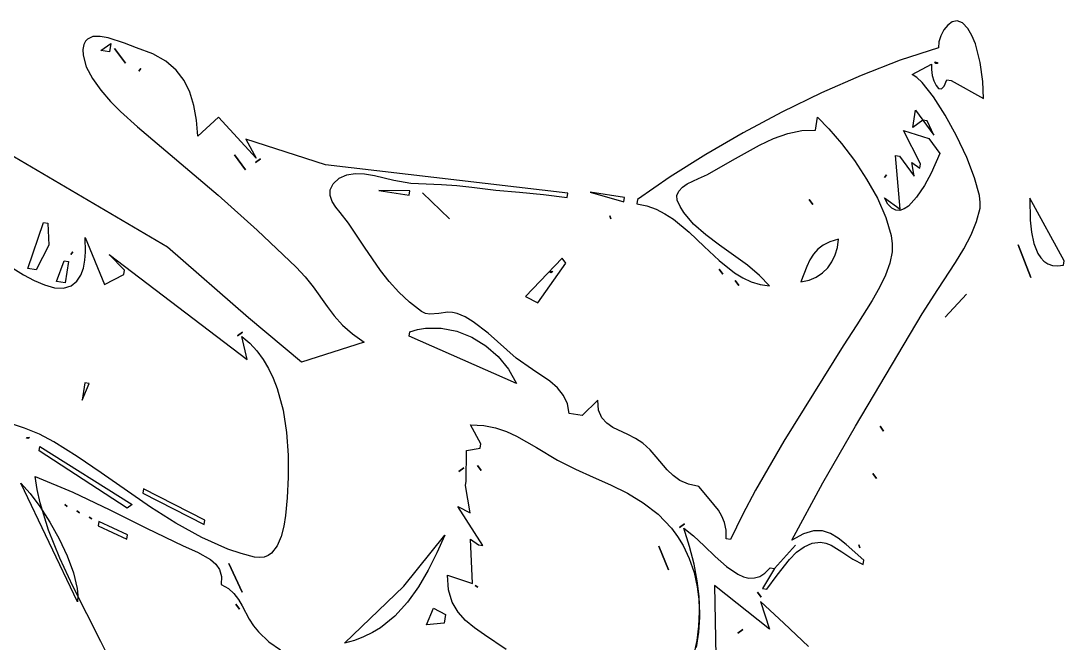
# Model space of a CAD drawing. Extents: x -886 to 651, y -59 to 942.
# Drawn here: x -690 to -513.7, y 306.5 to 411.7 of the extents above; entities that cross this region are included whole.
import ezdxf

# ---------------------------------------------------------------- set-up
doc = ezdxf.new("R2010")
doc.units = 0

msp = doc.modelspace()

# ---------------------------------------------------------------- linework, layer by layer
at = {"layer": 'IMAGES'}
for p, q in [((-533.365475, 411.005489), (-534.019125, 410.181006)), ((-532.595391, 411.553337), (-533.365475, 411.005489)), ((-531.744196, 411.711987), (-532.595391, 411.553337)), ((-530.847212, 411.368876), (-531.744196, 411.711987)), ((-529.93976, 410.41144), (-530.847212, 411.368876)), ((-534.521019, 409.192453), (-534.835835, 408.152393)), ((-534.019125, 410.181006), (-534.521019, 409.192453)), ((-529.25544, 409.216236), (-529.93976, 410.41144)), ((-528.689232, 407.825129), (-529.25544, 409.216236)), ((-679.37955, 407.73244), (-679.544021, 406.844363)), ((-679.141235, 408.250352), (-679.37955, 407.73244)), ((-678.797665, 408.634457), (-679.141235, 408.250352)), ((-677.848577, 409.05277), (-678.797665, 408.634457)), ((-676.639912, 409.090422), (-677.848577, 409.05277)), ((-675.279295, 408.850456), (-676.639912, 409.090422)), ((-676.5098, 406.67145), (-674.83057, 407.90195)), ((-672.532713, 407.949842), (-675.279295, 408.850456)), ((-674.83057, 407.90195), (-675.05515, 406.44711)), ((-670.46984, 407.17527), (-672.532713, 407.949842)), ((-534.835835, 408.152393), (-534.92825, 407.17339)), ((-527.878912, 404.682945), (-528.689232, 407.825129)), ((-679.544021, 406.844363), (-679.519374, 405.913755)), ((-679.519374, 405.913755), (-678.981172, 403.963331)), ((-675.05515, 406.44711), (-676.50997, 406.6717)), ((-674.21531, 407.06227), (-672.3696, 404.54341)), ((-672.3696, 404.54341), (-674.21531, 407.06227)), ((-667.749892, 406.144534), (-670.46984, 407.17527)), ((-665.54235, 404.875641), (-667.749892, 406.144534)), ((-534.92825, 407.17339), (-541.379598, 405.040007)), ((-678.981172, 403.963331), (-677.921841, 401.957929)), ((-663.794676, 403.3679), (-665.54235, 404.875641)), ((-541.379598, 405.040007), (-548.010463, 402.467807)), ((-539.3508, 402.64187), (-536.10451, 404.3754)), ((-536.10451, 404.3754), (-536.119032, 403.472539)), ((-535.34253, 404.51023), (-535.54753, 404.79057)), ((-535.54753, 404.79057), (-535.092541, 404.64182)), ((-535.084152, 404.526409), (-535.34253, 404.51023)), ((-535.092541, 404.64182), (-535.084152, 404.526409)), ((-527.444324, 401.440358), (-527.878912, 404.682945)), ((-670.09424, 403.20036), (-669.77655, 403.64734)), ((-669.77655, 403.64734), (-670.09424, 403.20036)), ((-662.454334, 401.620619), (-663.794676, 403.3679)), ((-548.010463, 402.467807), (-554.717977, 399.522639)), ((-538.560105, 402.103611), (-539.3508, 402.64187)), ((-537.68859, 401.271881), (-538.560105, 402.103611)), ((-536.119032, 403.472539), (-535.974057, 402.490972)), ((-535.974057, 402.490972), (-535.70131, 401.552048)), ((-677.921841, 401.957929), (-676.498275, 399.974312)), ((-661.468786, 399.633106), (-662.454334, 401.620619)), ((-535.780857, 398.879495), (-537.68859, 401.271881)), ((-535.70131, 401.552048), (-535.332515, 400.777118)), ((-535.332515, 400.777118), (-534.899398, 400.287531)), ((-534.433685, 400.20464), (-533.967101, 400.649792)), ((-533.967101, 400.649792), (-533.53137, 401.74434)), ((-533.53137, 401.74434), (-532.80387, 401.63264)), ((-532.80387, 401.63264), (-527.32099, 398.55284)), ((-527.32099, 398.55284), (-527.444324, 401.440358)), ((-665.24367, 373.45794), (-708.27257, 398.67534)), ((-676.498275, 399.974312), (-674.86737, 398.089243)), ((-660.785495, 397.404672), (-661.468786, 399.633106)), ((-554.717977, 399.522639), (-561.399275, 396.270353)), ((-533.783118, 395.767686), (-535.780857, 398.879495)), ((-534.899398, 400.287531), (-534.433685, 400.20464)), ((-674.86737, 398.089243), (-673.18602, 396.379483)), ((-660.351926, 394.934623), (-660.785495, 397.404672)), ((-673.18602, 396.379483), (-670.29957, 393.79294)), ((-656.64488, 395.41066), (-660.11554, 392.22227)), ((-650.2681, 388.46932), (-656.64488, 395.41066)), ((-561.399275, 396.270353), (-567.951488, 392.776795)), ((-555.69393, 393.24714), (-555.35764, 395.42946)), ((-555.35764, 395.42946), (-553.435166, 393.45749)), ((-539.24597, 393.69329), (-538.79681, 396.60294)), ((-538.79681, 396.60294), (-535.7206, 392.40485)), ((-531.850889, 392.239428), (-533.783118, 395.767686)), ((-670.29957, 393.79294), (-656.69501, 382.222913)), ((-660.11554, 392.22227), (-660.351926, 394.934623)), ((-553.435166, 393.45749), (-551.312976, 390.962447)), ((-537.56673, 394.92377), (-539.24597, 393.69329)), ((-536.83923, 394.81206), (-537.56673, 394.92377)), ((-535.72095, 392.40538), (-536.83923, 394.81206)), ((-638.52433, 387.35442), (-652.00163, 391.71562)), ((-652.00163, 391.71562), (-650.2681, 388.46932)), ((-567.951488, 392.776795), (-574.27175, 389.107817)), ((-565.15157, 390.704601), (-562.78856, 391.801949)), ((-562.78856, 391.801949), (-560.40922, 392.654412)), ((-560.40922, 392.654412), (-558.036645, 393.167604)), ((-558.036645, 393.167604), (-555.69393, 393.24714)), ((-537.96092, 387.53805), (-540.81274, 393.19101)), ((-540.81274, 393.19101), (-536.56035, 391.79044)), ((-536.56035, 391.79044), (-534.71464, 389.27157)), ((-530.139686, 388.597693), (-531.850889, 392.239428)), ((-569.736225, 388.15279), (-565.15157, 390.704601)), ((-551.312976, 390.962447), (-549.140746, 388.080536)), ((-652.0617, 386.51671), (-653.9074, 389.03558)), ((-653.9074, 389.03558), (-652.0617, 386.51671)), ((-650.3827, 387.74717), (-649.54306, 388.36242)), ((-649.54306, 388.36242), (-650.3827, 387.74717)), ((-574.27175, 389.107817), (-580.257193, 385.329265)), ((-573.97843, 385.75406), (-569.736225, 388.15279)), ((-549.140746, 388.080536), (-547.068155, 384.947968)), ((-541.37692, 379.87233), (-542.21294, 388.93806)), ((-542.21294, 388.93806), (-541.48543, 388.82635)), ((-541.48543, 388.82635), (-539.02447, 385.46788)), ((-534.71464, 389.27157), (-536.169827, 385.940546)), ((-528.805026, 385.145457), (-530.139686, 388.597693)), ((-597.55653, 382.57391), (-638.52433, 387.35442)), ((-539.02447, 385.46788), (-539.41529, 387.76235)), ((-539.41529, 387.76235), (-538.07262, 386.81055)), ((-538.07262, 386.81055), (-537.96092, 387.53805)), ((-637.264354, 384.132765), (-636.21233, 385.10773)), ((-636.21233, 385.10773), (-634.954545, 385.694485)), ((-634.954545, 385.694485), (-633.50771, 385.908611)), ((-633.50771, 385.908611), (-631.929872, 385.837361)), ((-631.929872, 385.837361), (-630.279075, 385.567989)), ((-630.279075, 385.567989), (-626.990792, 384.783897)), ((-626.990792, 384.783897), (-624.10723, 384.25437)), ((-580.257193, 385.329265), (-585.80495, 381.50699)), ((-577.376999, 384.138593), (-575.499284, 385.076108)), ((-575.499284, 385.076108), (-573.97843, 385.75406)), ((-547.068155, 384.947968), (-545.244881, 381.700948)), ((-544.02431, 385.24577), (-543.70706, 385.69282)), ((-543.70706, 385.69282), (-544.02431, 385.24577)), ((-536.169827, 385.940546), (-537.30536, 383.844312)), ((-528.002425, 382.185691), (-528.805026, 385.145457)), ((-637.7417, 382.160644), (-637.737049, 383.147565)), ((-637.737049, 383.147565), (-637.264354, 384.132765)), ((-624.30643, 382.98065), (-629.51064, 383.03855)), ((-629.51064, 383.03855), (-624.41863, 382.25322)), ((-624.41813, 382.25314), (-624.30643, 382.98065)), ((-624.10723, 384.25437), (-618.937222, 384.02551)), ((-618.937222, 384.02551), (-616.360457, 383.874474)), ((-616.360457, 383.874474), (-613.78403, 383.58644)), ((-613.78403, 383.58644), (-609.754497, 383.09047)), ((-609.754497, 383.09047), (-605.720029, 382.719775)), ((-605.720029, 382.719775), (-601.688611, 382.347407)), ((-587.99079, 381.84836), (-593.81024, 382.74587)), ((-593.81024, 382.74587), (-588.10298, 381.12091)), ((-579.154701, 382.176796), (-578.830781, 382.910043)), ((-578.830781, 382.910043), (-578.205681, 383.562664)), ((-578.205681, 383.562664), (-577.376999, 384.138593)), ((-537.30536, 383.844312), (-538.61286, 381.88495)), ((-656.69501, 382.222913), (-650.114882, 376.308958)), ((-637.389595, 381.180518), (-637.7417, 382.160644)), ((-636.792021, 380.215699), (-637.389595, 381.180518)), ((-617.59106, 378.22217), (-622.12212, 382.64466)), ((-622.12212, 382.64466), (-617.59106, 378.22217)), ((-601.688611, 382.347407), (-597.66823, 381.84642)), ((-597.66823, 381.84642), (-597.55653, 382.57391)), ((-588.10249, 381.12087), (-587.99079, 381.84836)), ((-585.80495, 381.50699), (-585.91664, 380.77949)), ((-579.07984, 381.35899), (-579.154701, 382.176796)), ((-578.608874, 380.302846), (-579.07984, 381.35899)), ((-556.14997, 380.66127), (-556.76519, 381.5009)), ((-556.76519, 381.5009), (-556.14997, 380.66127)), ((-545.244881, 381.700948), (-543.820602, 378.475685)), ((-543.460624, 380.696383), (-544.06265, 381.77651)), ((-544.06227, 381.77595), (-541.37692, 379.87233)), ((-538.61286, 381.88495), (-540.017333, 380.380474)), ((-527.849246, 380.985164), (-528.002425, 382.185691)), ((-527.8874, 380.02137), (-527.849246, 380.985164)), ((-513.6802, 371.13227), (-519.49603, 381.71077)), ((-519.49603, 381.71077), (-519.4166, 378.029738)), ((-636.060264, 379.274703), (-636.792021, 380.215699)), ((-634.63935, 377.49824), (-636.060264, 379.274703)), ((-585.91664, 380.77949), (-584.236057, 380.431952)), ((-584.236057, 380.431952), (-582.655174, 379.858832)), ((-582.655174, 379.858832), (-581.160583, 379.093603)), ((-577.976828, 379.285969), (-578.608874, 380.302846)), ((-576.309975, 377.353735), (-577.976828, 379.285969)), ((-542.817222, 380.00824), (-543.460624, 380.696383)), ((-542.141818, 379.672329), (-542.817222, 380.00824)), ((-541.443785, 379.648899), (-542.141818, 379.672329)), ((-540.732499, 379.898198), (-541.443785, 379.648899)), ((-540.017333, 380.380474), (-540.732499, 379.898198)), ((-528.467354, 377.800245), (-527.8874, 380.02137)), ((-688.88859, 369.85281), (-686.19964, 377.63017)), ((-686.19964, 377.63017), (-685.47214, 377.51846)), ((-685.47214, 377.51846), (-685.30565, 373.76912)), ((-631.954295, 373.459978), (-634.63935, 377.49824)), ((-590.2856, 378.2305), (-590.45387, 378.75245)), ((-590.45387, 378.75245), (-590.2856, 378.2305)), ((-581.160583, 379.093603), (-579.738874, 378.169734)), ((-579.738874, 378.169734), (-577.060464, 375.979969)), ((-543.820602, 378.475685), (-542.944996, 375.408386)), ((-529.415151, 375.500939), (-528.467354, 377.800245)), ((-519.4166, 378.029738), (-519.204173, 375.9916)), ((-650.114882, 376.308958), (-643.52497, 370.05914)), ((-577.060464, 375.979969), (-574.51267, 373.55731)), ((-574.240245, 375.529723), (-576.309975, 377.353735)), ((-519.204173, 375.9916), (-518.789187, 374.041055)), ((-679.128913, 372.564047), (-679.14742, 375.05073)), ((-679.14742, 375.05073), (-675.90473, 367.10329)), ((-571.9286, 373.781368), (-574.240245, 375.529723)), ((-553.263218, 374.344959), (-554.411925, 373.773668)), ((-551.83971, 374.784), (-553.263218, 374.344959)), ((-552.018016, 373.400509), (-551.83971, 374.784)), ((-542.944996, 375.408386), (-542.759719, 373.976539)), ((-542.759719, 373.976539), (-542.76774, 372.63526)), ((-530.6392, 373.161095), (-529.415151, 375.500939)), ((-518.789187, 374.041055), (-518.10608, 372.342605)), ((-685.30565, 373.76912), (-687.43366, 369.62892)), ((-681.57516, 372.20214), (-681.25746, 372.64914)), ((-681.25746, 372.64914), (-681.57516, 372.20214)), ((-679.229669, 371.209727), (-679.128913, 372.564047)), ((-672.54674, 369.56431), (-675.11987, 372.19538)), ((-675.11987, 372.19538), (-651.79147, 354.44758)), ((-651.57717, 361.48694), (-665.24367, 373.45794)), ((-629.240794, 369.510681), (-631.954295, 373.459978)), ((-574.51267, 373.55731), (-571.988216, 371.169529)), ((-567.22342, 370.381361), (-571.9286, 373.781368)), ((-556.072969, 372.234261), (-556.679322, 371.266107)), ((-555.332839, 373.070109), (-556.072969, 372.234261)), ((-554.411925, 373.773668), (-555.332839, 373.070109)), ((-552.925967, 370.965125), (-552.38186, 372.122146)), ((-552.38186, 372.122146), (-552.018016, 373.400509)), ((-542.76774, 372.63526), (-543.137466, 370.747127)), ((-532.047911, 370.818355), (-530.6392, 373.161095)), ((-519.3327, 368.28037), (-521.4571, 373.82114)), ((-521.4571, 373.82114), (-519.3327, 368.28037)), ((-518.10608, 372.342605), (-517.643492, 371.639324)), ((-693.015922, 370.91603), (-689.566597, 368.769551)), ((-684.02103, 367.61192), (-682.73264, 371.13689)), ((-682.73264, 371.13689), (-682.00515, 371.02519)), ((-682.00515, 371.02519), (-682.56613, 367.38804)), ((-679.470556, 369.88798), (-679.229669, 371.209727)), ((-598.51325, 371.5553), (-604.72718, 365.06635)), ((-602.65707, 364.00235), (-597.898, 370.7157)), ((-597.898, 370.7157), (-598.51325, 371.5553)), ((-571.988216, 371.169529), (-569.379826, 369.084401)), ((-565.151811, 368.664579), (-567.22342, 370.381361)), ((-556.679322, 371.266107), (-557.198908, 370.165626)), ((-553.645061, 369.945659), (-552.925967, 370.965125)), ((-543.137466, 370.747127), (-543.877499, 368.712752)), ((-535.052951, 366.274753), (-532.047911, 370.818355)), ((-517.643492, 371.639324), (-517.089287, 371.060755)), ((-517.089287, 371.060755), (-516.435269, 370.627462)), ((-516.435269, 370.627462), (-515.673244, 370.360009)), ((-515.673244, 370.360009), (-514.795016, 370.278957)), ((-514.795016, 370.278957), (-513.79239, 370.40487)), ((-513.7919, 370.40476), (-513.6802, 371.13227)), ((-689.566597, 368.769551), (-687.775317, 367.802263)), ((-687.43366, 369.62892), (-688.88849, 369.85351)), ((-680.573092, 367.66189), (-679.901666, 368.678728)), ((-679.901666, 368.678728), (-679.470556, 369.88798)), ((-675.90473, 367.10329), (-672.65844, 368.83682)), ((-672.65844, 368.83682), (-672.54674, 369.56431)), ((-643.52497, 370.05914), (-641.974765, 368.393877)), ((-627.764383, 367.624345), (-629.240794, 369.510681)), ((-600.620947, 369.205576), (-600.578224, 369.313094)), ((-600.37957, 369.11224), (-600.620947, 369.205576)), ((-600.578224, 369.313094), (-600.09986, 369.31783)), ((-600.09986, 369.31783), (-600.37957, 369.11224)), ((-571.37271, 368.8596), (-571.98795, 369.69924)), ((-571.98795, 369.69924), (-571.37271, 368.8596)), ((-569.379826, 369.084401), (-568.010632, 368.23901)), ((-563.48214, 366.89319), (-565.151811, 368.664579)), ((-557.198908, 370.165626), (-558.16581, 367.56761)), ((-555.587112, 368.384245), (-554.533868, 369.079961)), ((-554.533868, 369.079961), (-553.645061, 369.945659)), ((-543.877499, 368.712752), (-544.896987, 366.591807)), ((-687.775317, 367.802263), (-686.017654, 367.039046)), ((-686.017654, 367.039046), (-684.352128, 366.579979)), ((-682.56613, 367.38804), (-684.02095, 367.61262)), ((-682.83726, 366.52514), (-681.534925, 366.917388)), ((-681.534925, 366.917388), (-680.573092, 367.66189)), ((-641.974765, 368.393877), (-640.649932, 366.720026)), ((-626.15007, 365.826189), (-627.764383, 367.624345)), ((-568.68823, 366.95574), (-569.30347, 367.79536)), ((-569.30347, 367.79536), (-568.68823, 366.95574)), ((-568.010632, 368.23901), (-566.580226, 367.569696)), ((-566.580226, 367.569696), (-565.075198, 367.109933)), ((-565.075198, 367.109933), (-563.48214, 366.89319)), ((-558.16581, 367.56761), (-556.799517, 367.874723)), ((-556.799517, 367.874723), (-555.587112, 368.384245)), ((-684.352128, 366.579979), (-682.83726, 366.52514)), ((-640.649932, 366.720026), (-638.286899, 363.40745)), ((-624.354258, 364.138194), (-626.15007, 365.826189)), ((-604.72718, 365.06635), (-602.65707, 364.00235)), ((-544.896987, 366.591807), (-546.105081, 364.443964)), ((-537.69754, 362.17127), (-535.052951, 366.274753)), ((-533.77163, 361.57061), (-530.18876, 365.48643)), ((-530.18876, 365.48643), (-533.77163, 361.57061)), ((-638.286899, 363.40745), (-637.053956, 361.799171)), ((-622.33335, 362.58234), (-624.354258, 364.138194)), ((-546.105081, 364.443964), (-548.723685, 360.306274)), ((-637.053956, 361.799171), (-635.656901, 360.243194)), ((-621.616668, 362.222963), (-622.33335, 362.58234)), ((-620.886164, 362.081731), (-621.616668, 362.222963)), ((-619.390127, 362.198044), (-620.886164, 362.081731)), ((-617.858117, 362.419962), (-619.390127, 362.198044)), ((-617.082646, 362.410737), (-617.858117, 362.419962)), ((-616.30301, 362.23617), (-617.082646, 362.410737)), ((-614.932017, 361.63048), (-616.30301, 362.23617)), ((-613.603373, 360.836117), (-614.932017, 361.63048)), ((-548.941415, 343.155883), (-537.69754, 362.17127)), ((-642.60977, 353.98817), (-651.57717, 361.48694)), ((-635.656901, 360.243194), (-633.998363, 358.754743)), ((-611.059389, 358.864169), (-613.603373, 360.836117)), ((-548.723685, 360.306274), (-551.00651, 356.77706)), ((-653.41501, 358.42271), (-652.57538, 359.03796)), ((-652.57538, 359.03796), (-653.41501, 358.42271)), ((-651.79147, 354.44758), (-652.68539, 358.3091)), ((-652.68539, 358.3091), (-651.326355, 357.172034)), ((-633.998363, 358.754743), (-631.98097, 357.34904)), ((-606.24431, 350.40296), (-624.37211, 358.41191)), ((-624.37171, 358.41184), (-624.26001, 359.13934)), ((-624.26001, 359.13934), (-622.972396, 359.51032)), ((-622.972396, 359.51032), (-621.659367, 359.72921)), ((-621.659367, 359.72921), (-618.99732, 359.736286)), ((-618.99732, 359.736286), (-616.354383, 359.211691)), ((-616.354383, 359.211691), (-613.811069, 358.206548)), ((-613.811069, 358.206548), (-611.447891, 356.771979)), ((-606.32843, 354.66695), (-611.059389, 358.864169)), ((-651.326355, 357.172034), (-650.123746, 355.88369)), ((-631.98097, 357.34904), (-642.60977, 353.98817)), ((-611.447891, 356.771979), (-609.345363, 354.95911)), ((-551.00651, 356.77706), (-561.0369, 340.626948)), ((-650.123746, 355.88369), (-649.069213, 354.46032)), ((-609.345363, 354.95911), (-607.583998, 352.819062)), ((-603.529679, 352.742185), (-606.32843, 354.66695)), ((-649.069213, 354.46032), (-648.154405, 352.918179)), ((-648.154405, 352.918179), (-647.370971, 351.273519)), ((-607.583998, 352.819062), (-606.24431, 350.40296)), ((-600.610729, 350.747914), (-603.529679, 352.742185)), ((-647.370971, 351.273519), (-646.710561, 349.542593)), ((-679.21311, 350.48588), (-679.66228, 347.57621)), ((-679.66181, 347.57665), (-678.48561, 350.37418)), ((-678.48561, 350.37418), (-679.21311, 350.48588)), ((-646.710561, 349.542593), (-645.725407, 345.886956)), ((-599.335387, 349.627364), (-600.610729, 350.747914)), ((-598.305044, 348.372619), (-599.335387, 349.627364)), ((-597.611384, 346.944737), (-598.305044, 348.372619)), ((-592.53271, 347.54166), (-595.16376, 344.96849)), ((-592.38386, 345.858564), (-592.53271, 347.54166)), ((-645.725407, 345.886956), (-645.13214, 342.081294)), ((-597.34609, 345.30478), (-597.611384, 346.944737)), ((-591.851553, 344.594255), (-592.38386, 345.858564)), ((-689.428766, 342.844709), (-694.673031, 344.546849)), ((-595.16376, 344.96849), (-597.34609, 345.30478)), ((-591.012649, 343.650082), (-591.851553, 344.594255)), ((-686.896192, 341.799749), (-689.428766, 342.844709)), ((-612.2878, 340.16416), (-614.02131, 343.41046)), ((-614.02131, 343.41046), (-611.795648, 343.276859)), ((-611.795648, 343.276859), (-609.794737, 342.882355)), ((-609.794737, 342.882355), (-607.961399, 342.269362)), ((-607.961399, 342.269362), (-606.238458, 341.480291)), ((-589.944006, 342.927393), (-591.012649, 343.650082)), ((-587.424941, 341.751859), (-589.944006, 342.927393)), ((-554.443306, 333.564728), (-548.941415, 343.155883)), ((-544.18801, 342.32161), (-544.80325, 343.16123)), ((-544.80325, 343.16123), (-544.18801, 342.32161)), ((-689.101117, 341.144538), (-689.058394, 341.252059)), ((-688.85974, 341.0512), (-689.101117, 341.144538)), ((-689.058394, 341.252059), (-688.58003, 341.2568)), ((-688.58003, 341.2568), (-688.85974, 341.0512)), ((-684.4717, 340.5321), (-686.896192, 341.799749)), ((-680.535629, 338.037975), (-684.4717, 340.5321)), ((-645.13214, 342.081294), (-644.863951, 338.25563)), ((-606.238458, 341.480291), (-602.895054, 339.543569)), ((-586.128237, 341.101711), (-587.424941, 341.751859)), ((-584.90923, 340.27844), (-586.128237, 341.101711)), ((-561.0369, 340.626948), (-565.839303, 332.365108)), ((-686.93901, 339.01731), (-686.82731, 339.74481)), ((-672.05741, 329.27482), (-686.93901, 339.01731)), ((-686.82731, 339.74481), (-671.21831, 329.89012)), ((-614.75189, 333.84164), (-614.69399, 339.04585)), ((-614.69399, 339.04585), (-612.3995, 339.43666)), ((-612.3995, 339.43666), (-612.2878, 340.16416)), ((-602.895054, 339.543569), (-599.30711, 337.41149)), ((-583.669738, 339.135055), (-584.90923, 340.27844)), ((-582.630748, 337.972122), (-583.669738, 339.135055)), ((-676.491037, 335.26593), (-680.535629, 338.037975)), ((-644.863951, 338.25563), (-644.854037, 334.539991)), ((-599.30711, 337.41149), (-596.299464, 335.891693)), ((-580.783359, 335.75917), (-582.630748, 337.972122)), ((-668.120375, 329.476406), (-676.491037, 335.26593)), ((-615.98455, 335.52158), (-615.14492, 336.13681)), ((-615.14492, 336.13681), (-615.98455, 335.52158)), ((-612.23521, 335.68805), (-612.85044, 336.52768)), ((-612.85044, 336.52768), (-612.23521, 335.68805)), ((-596.299464, 335.891693), (-593.300395, 334.534953)), ((-579.789505, 334.794928), (-580.783359, 335.75917)), ((-545.42105, 334.31969), (-546.0363, 335.15931)), ((-546.0363, 335.15931), (-545.42105, 334.31969)), ((-680.45762, 313.44117), (-690.01918, 333.53417)), ((-690.01918, 333.53417), (-688.488074, 331.796758)), ((-687.294066, 332.44604), (-687.60993, 334.65156)), ((-687.60993, 334.65156), (-681.265836, 332.009888)), ((-644.854037, 334.539991), (-645.03559, 331.0644)), ((-614.86359, 333.11414), (-614.75189, 333.84164)), ((-593.300395, 334.534953), (-590.356516, 333.21905)), ((-578.625243, 333.982695), (-579.789505, 334.794928)), ((-577.197844, 333.365359), (-578.625243, 333.982695)), ((-575.41458, 332.98581), (-577.197844, 333.365359)), ((-559.69344, 323.85857), (-554.443306, 333.564728)), ((-688.488074, 331.796758), (-686.82542, 329.554186)), ((-686.802216, 330.191451), (-687.294066, 332.44604)), ((-681.265836, 332.009888), (-675.018666, 329.020881)), ((-669.31461, 332.57547), (-669.42631, 331.84797)), ((-669.42631, 331.84797), (-659.07581, 326.52796)), ((-658.96411, 327.25547), (-669.31461, 332.57547)), ((-614.08184, 328.52517), (-614.86359, 333.11414)), ((-590.356516, 333.21905), (-587.514439, 331.821764)), ((-587.514439, 331.821764), (-584.820777, 330.220874)), ((-573.668883, 330.845898), (-575.41458, 332.98581)), ((-565.839303, 332.365108), (-568.056669, 328.186218)), ((-685.368877, 325.567732), (-686.802216, 330.191451)), ((-682.18621, 329.59547), (-682.63319, 329.91315)), ((-682.63319, 329.91315), (-682.18621, 329.59547)), ((-671.21831, 329.89012), (-672.05793, 329.27489)), ((-645.03559, 331.0644), (-645.302626, 328.052792)), ((-584.820777, 330.220874), (-582.322143, 328.294162)), ((-572.122856, 328.959644), (-573.668883, 330.845898)), ((-686.82542, 329.554186), (-685.144978, 326.948433)), ((-680.1161, 328.53147), (-680.56309, 328.84914)), ((-680.56309, 328.84914), (-680.1161, 328.53147)), ((-675.018666, 329.020881), (-668.816978, 325.913639)), ((-663.816345, 326.75309), (-668.120375, 329.476406)), ((-645.302626, 328.052792), (-645.582846, 326.256836)), ((-611.95746, 322.98441), (-616.15194, 329.58918)), ((-616.15194, 329.58918), (-614.08184, 328.52517)), ((-582.322143, 328.294162), (-580.065149, 325.919407)), ((-571.518423, 327.966206), (-572.122856, 328.959644)), ((-568.056669, 328.186218), (-570.10171, 323.97486)), ((-685.144978, 326.948433), (-683.560511, 324.121476)), ((-678.046, 327.46747), (-678.49301, 327.78514)), ((-678.49301, 327.78514), (-678.046, 327.46747)), ((-676.87123, 327.03827), (-676.98293, 326.31077)), ((-676.98293, 326.31077), (-672.1153, 324.07057)), ((-672.00359, 324.79808), (-676.87123, 327.03827)), ((-659.447875, 324.340179), (-663.816345, 326.75309)), ((-659.07581, 326.52796), (-658.96411, 327.25547)), ((-578.71874, 326.0505), (-577.87911, 326.66574)), ((-577.87911, 326.66574), (-578.71874, 326.0505)), ((-571.076354, 326.861663), (-571.518423, 327.966206)), ((-570.834128, 325.587842), (-571.076354, 326.861663)), ((-683.466553, 320.845739), (-685.368877, 325.567732)), ((-672.11529, 324.07058), (-672.00359, 324.79808)), ((-668.816978, 325.913639), (-662.60933, 322.91726)), ((-645.582846, 326.256836), (-646.031225, 324.48939)), ((-625.29332, 316.10426), (-618.39442, 324.72178)), ((-618.39442, 324.72178), (-619.727383, 321.729248)), ((-580.065149, 325.919407), (-579.041835, 324.52582)), ((-579.041835, 324.52582), (-578.09641, 322.97439)), ((-576.988024, 322.80171), (-577.99108, 325.93484)), ((-577.99108, 325.93484), (-576.308189, 324.633633)), ((-576.308189, 324.633633), (-574.521518, 322.938768)), ((-570.82923, 324.08657), (-570.834128, 325.587842)), ((-557.738075, 324.94563), (-559.69344, 323.85857)), ((-556.047734, 325.448021), (-557.738075, 324.94563)), ((-554.552424, 325.442747), (-556.047734, 325.448021)), ((-553.18215, 325.00681), (-554.552424, 325.442747)), ((-551.866919, 324.217212), (-553.18215, 325.00681)), ((-683.560511, 324.121476), (-682.18578, 321.215294)), ((-662.60933, 322.91726), (-660.184528, 321.851286)), ((-655.025987, 322.384755), (-659.447875, 324.340179)), ((-646.700532, 322.916914), (-647.643534, 321.705868)), ((-646.031225, 324.48939), (-646.700532, 322.916914)), ((-613.69468, 316.54923), (-614.02763, 324.04794)), ((-614.02763, 324.04794), (-612.68497, 323.0961)), ((-612.68497, 323.0961), (-611.95746, 322.98441)), ((-580.56693, 318.88829), (-582.18826, 322.862)), ((-582.18826, 322.862), (-580.56693, 318.88829)), ((-578.09641, 322.97439), (-577.045711, 320.766614)), ((-576.224183, 319.840013), (-576.988024, 322.80171)), ((-574.521518, 322.938768), (-572.662602, 321.112951)), ((-570.10171, 323.97486), (-570.82923, 324.08657)), ((-562.65993, 319.10549), (-559.07707, 323.02131)), ((-559.07707, 323.02131), (-562.65993, 319.10549)), ((-558.898835, 321.824839), (-557.631191, 322.778894)), ((-557.631191, 322.778894), (-556.278405, 323.393015)), ((-556.278405, 323.393015), (-554.84079, 323.5637)), ((-554.84079, 323.5637), (-553.948889, 323.395113)), ((-553.948889, 323.395113), (-553.047261, 323.028932)), ((-553.047261, 323.028932), (-551.231251, 321.924256)), ((-550.536736, 323.150956), (-551.866919, 324.217212)), ((-547.55154, 320.49648), (-550.536736, 323.150956)), ((-548.22206, 322.58851), (-548.38983, 323.11038)), ((-548.38983, 323.11038), (-548.22206, 322.58851)), ((-682.18578, 321.215294), (-681.134547, 318.371863)), ((-660.184528, 321.851286), (-657.957615, 320.612245)), ((-652.798454, 321.624564), (-655.025987, 322.384755)), ((-650.5617, 321.0339), (-652.798454, 321.624564)), ((-649.686648, 320.931108), (-650.5617, 321.0339)), ((-648.913001, 321.02271), (-649.686648, 320.931108)), ((-648.234161, 321.287899), (-648.913001, 321.02271)), ((-647.643534, 321.705868), (-648.234161, 321.287899)), ((-619.727383, 321.729248), (-621.183169, 318.791427)), ((-572.662602, 321.112951), (-570.76298, 319.418886)), ((-560.081024, 320.63435), (-558.898835, 321.824839)), ((-551.231251, 321.924256), (-549.425624, 320.69062)), ((-681.251888, 316.09081), (-683.466553, 320.845739)), ((-657.957615, 320.612245), (-657.080097, 319.832679)), ((-657.080097, 319.832679), (-656.446127, 318.895672)), ((-652.64543, 315.10966), (-654.88202, 319.92299)), ((-654.88202, 319.92299), (-652.64543, 315.10966)), ((-577.045711, 320.766614), (-576.246777, 318.42337)), ((-575.692072, 317.03039), (-576.224183, 319.840013)), ((-570.76298, 319.418886), (-568.854189, 318.119281)), ((-564.249064, 318.320035), (-563.38818, 319.21428)), ((-563.38818, 319.21428), (-562.66068, 319.10258)), ((-562.18779, 317.958078), (-560.081024, 320.63435)), ((-549.425624, 320.69062), (-547.66324, 319.76897)), ((-547.66324, 319.76897), (-547.55154, 320.49648)), ((-681.134547, 318.371863), (-680.520573, 315.733162)), ((-656.446127, 318.895672), (-656.120398, 317.763165)), ((-656.120398, 317.763165), (-656.1676, 316.3971)), ((-621.183169, 318.791427), (-622.812843, 315.982816)), ((-617.732187, 315.460733), (-617.94706, 317.94982)), ((-617.94706, 317.94982), (-613.69468, 316.54923)), ((-576.246777, 318.42337), (-575.695199, 315.974615)), ((-568.854189, 318.119281), (-567.906211, 317.699496)), ((-567.906211, 317.699496), (-566.967768, 317.476841)), ((-566.967768, 317.476841), (-566.0428, 317.484154)), ((-566.0428, 317.484154), (-565.135252, 317.754272)), ((-565.135252, 317.754272), (-564.249064, 318.320035)), ((-562.66068, 319.10258), (-564.67649, 315.6898)), ((-563.94899, 315.57809), (-562.18779, 317.958078)), ((-676.512095, 306.743488), (-681.251888, 316.09081)), ((-680.520573, 315.733162), (-680.413109, 314.534954)), ((-656.1676, 316.3971), (-654.965524, 315.694614)), ((-654.965524, 315.694614), (-654.018604, 314.836607)), ((-635.35692, 306.48535), (-625.29332, 316.10426)), ((-622.812843, 315.982816), (-624.667475, 313.377914)), ((-612.8017, 315.91547), (-613.24868, 316.23315)), ((-613.24868, 316.23315), (-612.8017, 315.91547)), ((-575.695199, 315.974615), (-575.386568, 313.450303)), ((-575.384205, 314.353481), (-575.692072, 317.03039)), ((-563.50399, 308.80603), (-572.79049, 316.19614)), ((-572.79049, 316.19614), (-572.53739, 304.24134)), ((-564.67649, 315.6898), (-563.94899, 315.57809)), ((-680.413109, 314.534954), (-680.45762, 313.44117)), ((-654.018604, 314.836607), (-653.258759, 313.857534)), ((-617.107893, 313.416336), (-617.732187, 315.460733)), ((-575.293096, 311.789926), (-575.384205, 314.353481)), ((-564.90093, 314.23779), (-565.51617, 315.0774)), ((-565.51617, 315.0774), (-564.90093, 314.23779)), ((-653.09402, 312.1999), (-653.70926, 313.03952)), ((-653.70926, 313.03952), (-653.09402, 312.1999)), ((-653.258759, 313.857534), (-652.617909, 312.79185)), ((-652.617909, 312.79185), (-651.420866, 310.538466)), ((-624.667475, 313.377914), (-626.798131, 311.05122)), ((-621.47792, 309.55801), (-620.30172, 312.35553)), ((-620.30172, 312.35553), (-618.23163, 311.29154)), ((-616.131662, 311.725139), (-617.107893, 313.416336)), ((-575.386568, 313.450303), (-575.316475, 310.88039)), ((-561.037576, 309.827773), (-565.01314, 313.50718)), ((-565.01314, 313.50718), (-563.50399, 308.80603)), ((-651.420866, 310.538466), (-650.728513, 309.419674)), ((-626.798131, 311.05122), (-629.255879, 309.077233)), ((-618.23163, 311.29154), (-618.45622, 309.83671)), ((-614.860979, 310.295653), (-616.131662, 311.725139)), ((-575.316475, 310.88039), (-575.480512, 308.294835)), ((-575.41126, 309.320365), (-575.293096, 311.789926)), ((-650.728513, 309.419674), (-649.88283, 308.35209)), ((-629.255879, 309.077233), (-630.623371, 308.245786)), ((-618.45622, 309.83671), (-621.47813, 309.55804)), ((-613.353329, 309.036387), (-614.860979, 310.295653)), ((-611.666198, 307.855853), (-613.353329, 309.036387)), ((-575.731211, 306.92544), (-575.41126, 309.320365)), ((-568.82029, 308.13958), (-567.98068, 308.75482)), ((-567.98068, 308.75482), (-568.82029, 308.13958)), ((-556.886474, 305.877761), (-561.037576, 309.827773)), ((-649.88283, 308.35209), (-648.09539, 306.701341)), ((-633.667508, 306.940547), (-635.35692, 306.48538)), ((-632.091786, 307.530454), (-633.667508, 306.940547)), ((-630.623371, 308.245786), (-632.091786, 307.530454)), ((-607.98343, 305.36502), (-611.666198, 307.855853)), ((-576.245463, 304.58579), (-575.731211, 306.92544)), ((-575.480512, 308.294835), (-575.874268, 305.723591)), ((-674.300251, 302.281769), (-676.512095, 306.743488)), ((-648.09539, 306.701341), (-646.16819, 305.322152))]:
    msp.add_line(p, q, dxfattribs=at)

doc.saveas('drawing.dxf')
